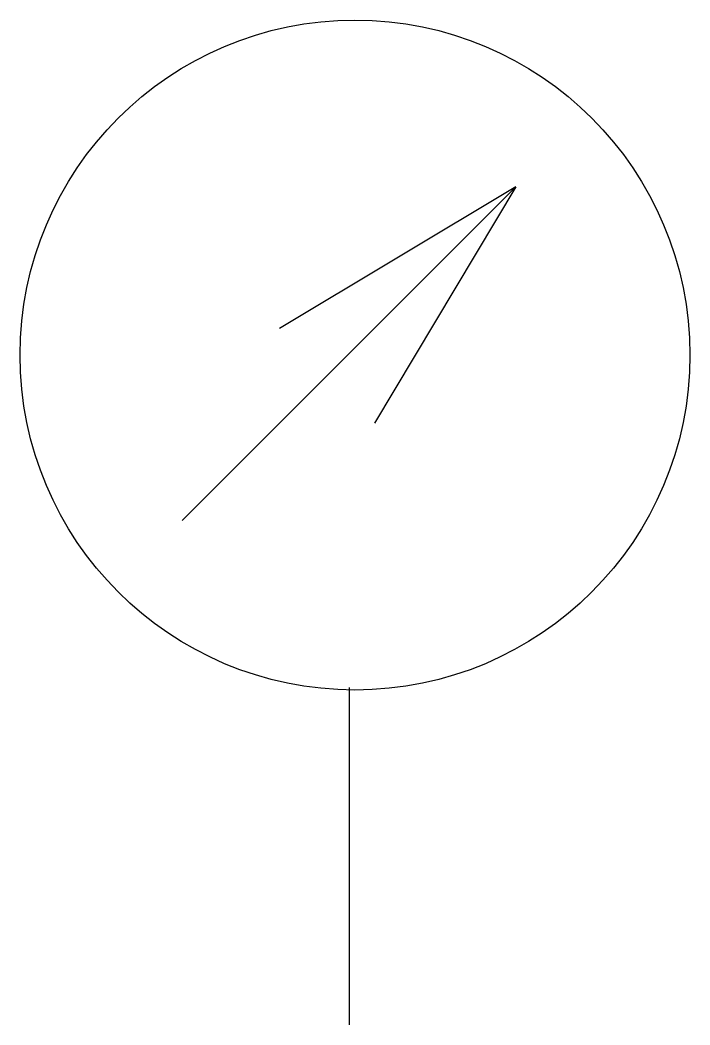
# Model space of a CAD drawing. Header units: millimetres. Extents: x 67.8 to 77.8, y -10.2 to 4.8.
import ezdxf

# ---------------------------------------------------------------- set-up
doc = ezdxf.new("R2010")
doc.units = ezdxf.units.MM
doc.linetypes.add('K5LT_BASIC', pattern=[0])

msp = doc.modelspace()

# ---------------------------------------------------------------- linework, layer by layer
at = {"color": 1, "linetype": 'K5LT_BASIC'}
for p, q in [((70.244, -2.669), (75.224, 2.311)), ((75.224, 2.311), (71.698, 0.2)), ((75.224, 2.311), (73.112, -1.215)), ((72.734, -5.159), (72.734, -10.198))]:
    msp.add_line(p, q, dxfattribs=at)
msp.add_circle((72.823, -0.199), 5, dxfattribs=at)

doc.saveas('drawing.dxf')
